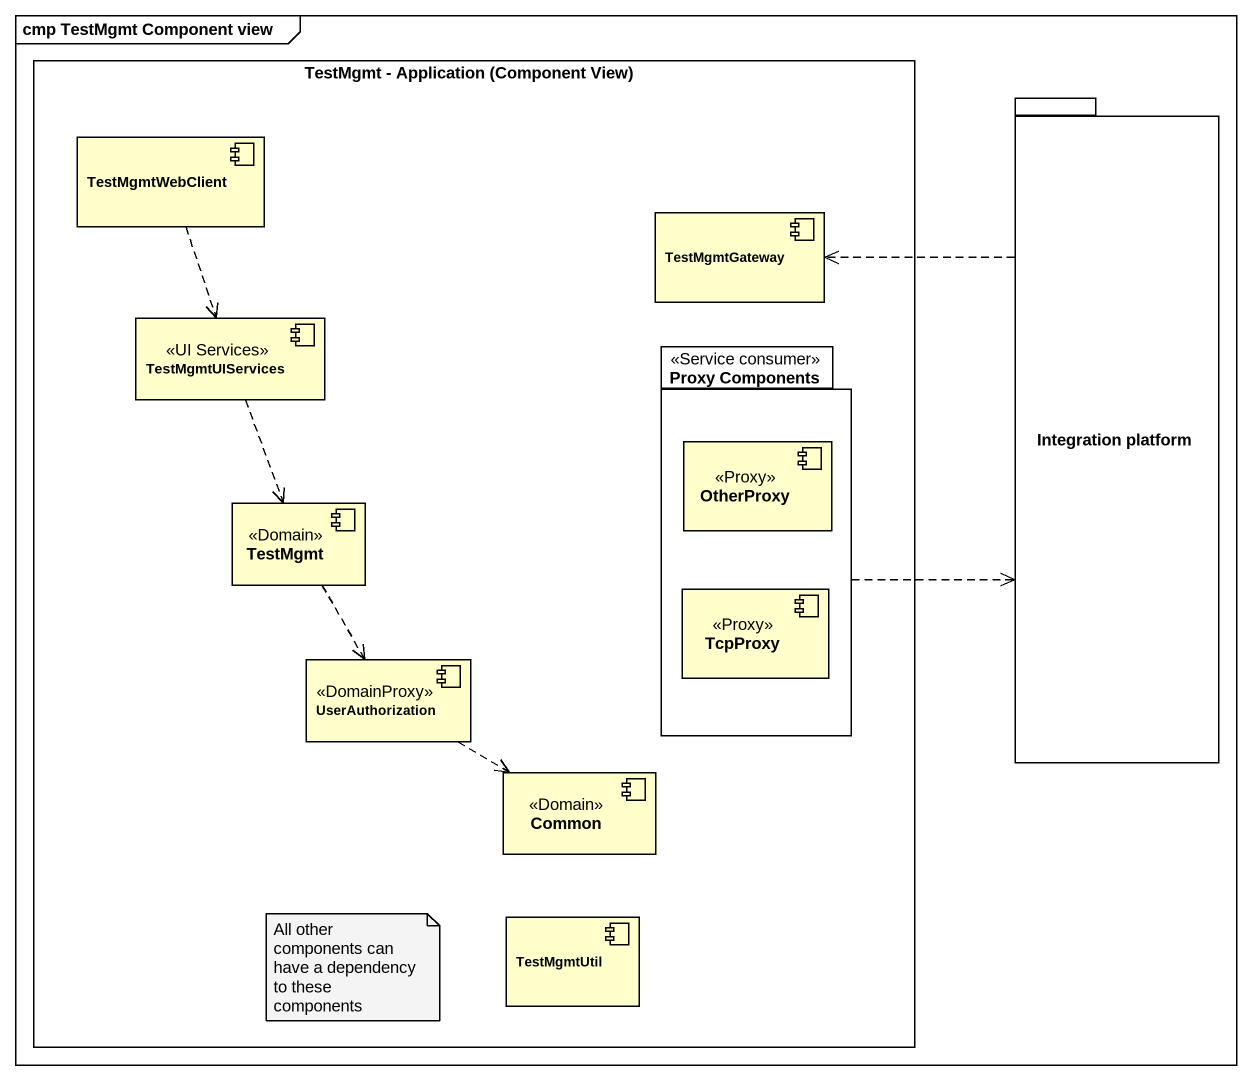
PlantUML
@startuml
mainframe cmp TestMgmt Component view
rectangle "TestMgmt - Application (Component View)" as TestMgmt_Application {
  component TestMgmtWebClient
  component TestMgmtGateway
  component TestMgmtUIServices <<UI Services>>
  package "Proxy Components" as Proxy_Components <<Service consumer>> {
    component OtherProxy <<Proxy>>
    component TcpProxy <<Proxy>>
  }
  component TestMgmt <<Domain>>
  component UserAuthorization <<DomainProxy>>
  component Common <<Domain>>
  component TestMgmtUtil
}
package "Integration platform" as Integration_platform {
}
TestMgmtWebClient ..> TestMgmtUIServices
Integration_platform .left.> TestMgmtGateway
TestMgmtUIServices ..> TestMgmt
Proxy_Components .right.> Integration_platform
TestMgmt ..> UserAuthorization
UserAuthorization .right.> Common
note as N1
  All other components can have a dependency to these components
end note
@enduml
